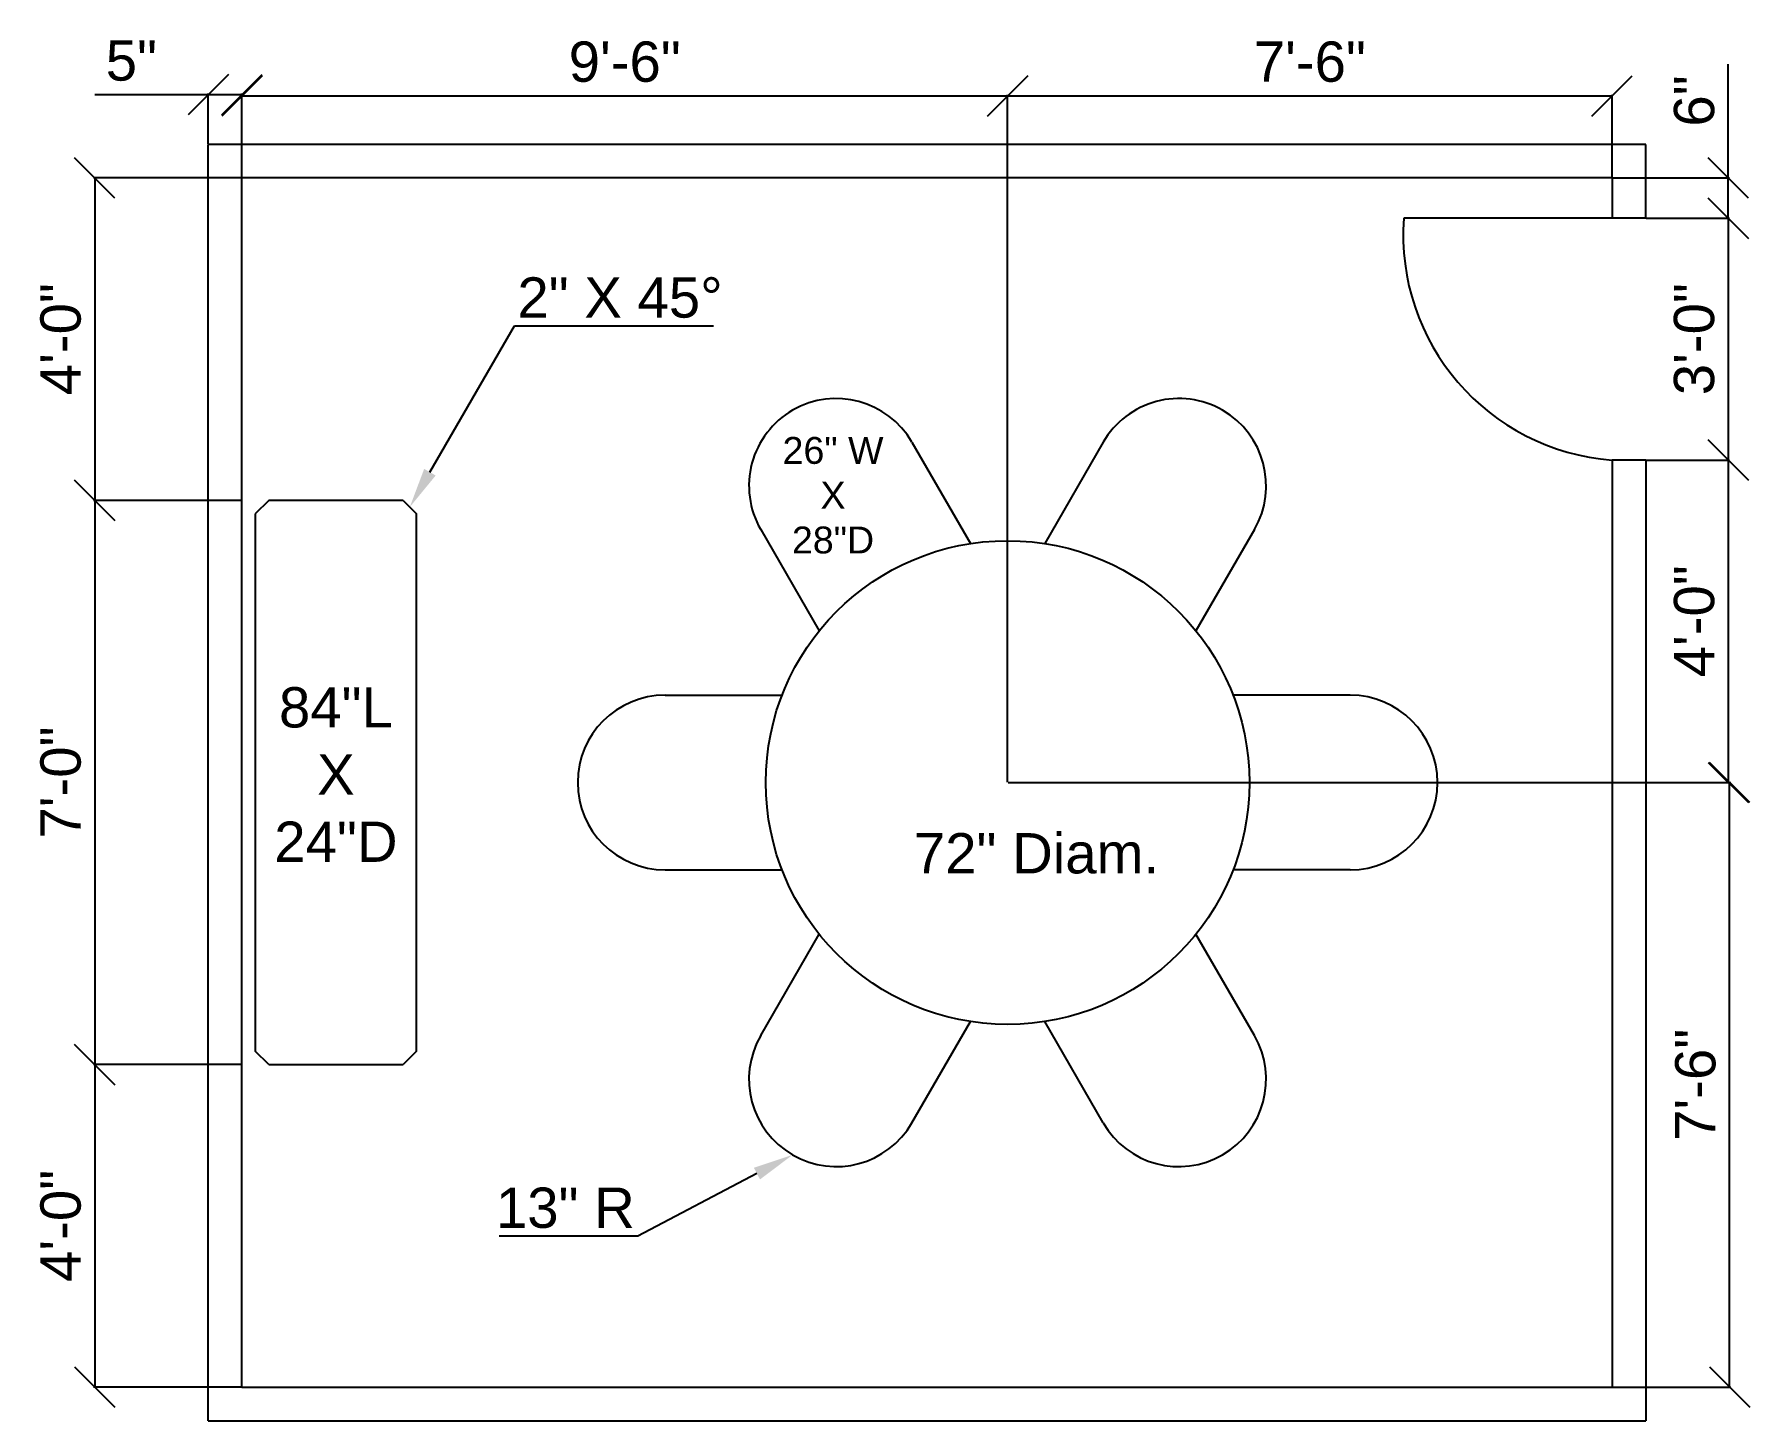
# Model space of a CAD drawing. Header units: inches. Extents: x 49 to 305, y 24 to 230.
import ezdxf
from ezdxf import colors
from ezdxf.entities.mleader import LeaderData, LeaderLine
from ezdxf.math import Vec2, Vec3

# ---------------------------------------------------------------- set-up
doc = ezdxf.new("R2010")
doc.units = ezdxf.units.IN
doc.header["$MEASUREMENT"] = 0
for name, color, linetype in [('Dim', 92, 'Continuous'), ('Door', 10, 'Continuous'), ('Furniture', 7, 'Continuous'), ('Text', 130, 'Continuous'), ('Wall', 205, 'Continuous')]:
    doc.layers.add(name, color=color, linetype=linetype)
doc.styles.get("Standard").update_dxf_attribs({"font": 'arial.ttf'})
doc.dimstyles.get("Standard").update_dxf_attribs({"dimtxt": 6, "dimasz": 6, "dimexe": 0.18, "dimexo": 0.0625, "dimgap": 2, "dimtad": 1, "dimdec": 4, "dimzin": 3, "dimdsep": 46, "dimlunit": 4, "dimtxsty": 'Standard', "dimblk": 'OBLIQUE', "dimcen": 0.09, "dimadec": 0, "dimazin": 0, "dimtfac": 1, "dimtdec": 4, "dimtofl": 0, "dimtmove": 0, "dimatfit": 3, "dimfxl": 1, "dimtolj": 1, "dimtzin": 0, "dimarcsym": 0})

# ---------------------------------------------------------------- blocks, each defined once
blk = doc.blocks.new('_Oblique')
at = {"color": 0, "linetype": 'ByBlock', "lineweight": -2}
blk.add_line((-0.5, -0.5), (0.5, 0.5), dxfattribs=at)
blk = doc.blocks.new('*D3')
at = {"layer": 'Defpoints', "color": 0, "transparency": 16777216}
for p in [(194.2, 221), (80.2, 208.79), (194.2, 118.79)]:
    blk.add_point(p, dxfattribs=at)
at = {"layer": 'Dim', "color": 0, "lineweight": -2, "transparency": 16777216}
for p, q in [((80.2, 208.85), (80.2, 221.18)), ((80.2, 221), (194.2, 221)), ((194.2, 118.85), (194.2, 221.18))]:
    blk.add_line(p, q, dxfattribs=at)
at = {"layer": 'Dim', "color": 0, "lineweight": -2, "transparency": 16777216, "xscale": 6, "yscale": 6, "zscale": 6, "rotation": 180}
blk.add_blockref('_Oblique', (80.2, 221), dxfattribs=at)
at = {"layer": 'Dim', "color": 0, "lineweight": -2, "transparency": 16777216, "xscale": 6, "yscale": 6, "zscale": 6}
blk.add_blockref('_Oblique', (194.2, 221), dxfattribs=at)
at = {"layer": 'Dim', "color": 0, "transparency": 16777216, "insert": (137.2, 226.06), "char_height": 6, "attachment_point": 5}
blk.add_mtext('\\A1;9\'-6"', dxfattribs=at)
blk = doc.blocks.new('*D4')
at = {"layer": 'Defpoints', "color": 0, "transparency": 16777216}
for p in [(75.2, 221.18), (75.2, 213.79), (80.2, 208.79)]:
    blk.add_point(p, dxfattribs=at)
at = {"layer": 'Dim', "color": 0, "lineweight": -2, "transparency": 16777216}
for p, q in [((75.2, 221.18), (58.3, 221.18)), ((75.2, 213.85), (75.2, 221.36)), ((80.2, 221.18), (75.2, 221.18)), ((80.2, 208.85), (80.2, 221.36))]:
    blk.add_line(p, q, dxfattribs=at)
at = {"layer": 'Dim', "color": 0, "lineweight": -2, "transparency": 16777216, "xscale": 6, "yscale": 6, "zscale": 6, "rotation": 180}
blk.add_blockref('_Oblique', (75.2, 221.18), dxfattribs=at)
at = {"layer": 'Dim', "color": 0, "lineweight": -2, "transparency": 16777216, "xscale": 6, "yscale": 6, "zscale": 6}
blk.add_blockref('_Oblique', (80.2, 221.18), dxfattribs=at)
at = {"layer": 'Dim', "color": 0, "transparency": 16777216, "insert": (63.75, 226.23), "char_height": 6, "attachment_point": 5}
blk.add_mtext('\\A1;5"', dxfattribs=at)
blk = doc.blocks.new('*D5')
at = {"layer": 'Defpoints', "color": 0, "transparency": 16777216}
for p in [(284.2, 221), (284.2, 208.79), (194.2, 118.79)]:
    blk.add_point(p, dxfattribs=at)
at = {"layer": 'Dim', "color": 0, "lineweight": -2, "transparency": 16777216}
for p, q in [((194.2, 118.85), (194.2, 221.18)), ((194.2, 221), (284.2, 221)), ((284.2, 208.85), (284.2, 221.18))]:
    blk.add_line(p, q, dxfattribs=at)
at = {"layer": 'Dim', "color": 0, "lineweight": -2, "transparency": 16777216, "xscale": 6, "yscale": 6, "zscale": 6, "rotation": 180}
blk.add_blockref('_Oblique', (194.2, 221), dxfattribs=at)
at = {"layer": 'Dim', "color": 0, "lineweight": -2, "transparency": 16777216, "xscale": 6, "yscale": 6, "zscale": 6}
blk.add_blockref('_Oblique', (284.2, 221), dxfattribs=at)
at = {"layer": 'Dim', "color": 0, "transparency": 16777216, "insert": (239.2, 226.06), "char_height": 6, "attachment_point": 5}
blk.add_mtext('\\A1;7\'-6"', dxfattribs=at)
blk = doc.blocks.new('*D7')
at = {"layer": 'Defpoints', "color": 0, "transparency": 16777216}
for p in [(289.2, 202.79), (289.2, 166.79), (301.5, 166.79)]:
    blk.add_point(p, dxfattribs=at)
at = {"layer": 'Dim', "color": 0, "lineweight": -2, "transparency": 16777216}
for p, q in [((289.26, 202.79), (301.68, 202.79)), ((301.5, 202.79), (301.5, 166.79)), ((289.26, 166.79), (301.68, 166.79))]:
    blk.add_line(p, q, dxfattribs=at)
at = {"layer": 'Dim', "color": 0, "lineweight": -2, "transparency": 16777216, "xscale": 6, "yscale": 6, "zscale": 6}
for p, rotation in [((301.5, 202.79), 90), ((301.5, 166.79), 270)]:
    blk.add_blockref('_Oblique', p, dxfattribs=dict(at, rotation=rotation))
at = {"layer": 'Dim', "color": 0, "transparency": 16777216, "insert": (296.43, 184.79), "char_height": 6, "attachment_point": 5, "rotation": 90}
blk.add_mtext('\\A1;3\'-0"', dxfattribs=at)
blk = doc.blocks.new('*D9')
at = {"layer": 'Defpoints', "color": 0, "transparency": 16777216}
for p in [(289.2, 166.79), (194.2, 118.79), (301.5, 118.79)]:
    blk.add_point(p, dxfattribs=at)
at = {"layer": 'Dim', "color": 0, "lineweight": -2, "transparency": 16777216}
for p, q in [((289.26, 166.79), (301.68, 166.79)), ((301.5, 166.79), (301.5, 118.79)), ((194.26, 118.79), (301.68, 118.79))]:
    blk.add_line(p, q, dxfattribs=at)
at = {"layer": 'Dim', "color": 0, "lineweight": -2, "transparency": 16777216, "xscale": 6, "yscale": 6, "zscale": 6}
for p, rotation in [((301.5, 166.79), 90), ((301.5, 118.79), 270)]:
    blk.add_blockref('_Oblique', p, dxfattribs=dict(at, rotation=rotation))
at = {"layer": 'Dim', "color": 0, "transparency": 16777216, "insert": (296.44, 142.79), "char_height": 6, "attachment_point": 5, "rotation": 90}
blk.add_mtext('\\A1;4\'-0"', dxfattribs=at)
blk = doc.blocks.new('*D10')
at = {"layer": 'Defpoints', "color": 0, "transparency": 16777216}
for p in [(194.2, 118.79), (301.68, 118.79), (284.2, 28.79)]:
    blk.add_point(p, dxfattribs=at)
at = {"layer": 'Dim', "color": 0, "lineweight": -2, "transparency": 16777216}
for p, q in [((194.26, 118.79), (301.86, 118.79)), ((301.68, 28.79), (301.68, 118.79)), ((284.26, 28.79), (301.86, 28.79))]:
    blk.add_line(p, q, dxfattribs=at)
at = {"layer": 'Dim', "color": 0, "lineweight": -2, "transparency": 16777216, "xscale": 6, "yscale": 6, "zscale": 6}
for p, rotation in [((301.68, 118.79), 90), ((301.68, 28.79), 270)]:
    blk.add_blockref('_Oblique', p, dxfattribs=dict(at, rotation=rotation))
at = {"layer": 'Dim', "color": 0, "transparency": 16777216, "insert": (296.62, 73.79), "char_height": 6, "attachment_point": 5, "rotation": 90}
blk.add_mtext('\\A1;7\'-6"', dxfattribs=at)
blk = doc.blocks.new('*D11')
at = {"layer": 'Defpoints', "color": 0, "transparency": 16777216}
for p in [(80.2, 208.79), (58.3, 160.79), (80.2, 160.79)]:
    blk.add_point(p, dxfattribs=at)
at = {"layer": 'Dim', "color": 0, "lineweight": -2, "transparency": 16777216}
for p, q in [((80.13, 208.79), (58.12, 208.79)), ((58.3, 208.79), (58.3, 160.79)), ((80.13, 160.79), (58.12, 160.79))]:
    blk.add_line(p, q, dxfattribs=at)
at = {"layer": 'Dim', "color": 0, "lineweight": -2, "transparency": 16777216, "xscale": 6, "yscale": 6, "zscale": 6}
for p, rotation in [((58.3, 208.79), 90), ((58.3, 160.79), 270)]:
    blk.add_blockref('_Oblique', p, dxfattribs=dict(at, rotation=rotation))
at = {"layer": 'Dim', "color": 0, "transparency": 16777216, "insert": (53.24, 184.79), "char_height": 6, "attachment_point": 5, "rotation": 90}
blk.add_mtext('\\A1;4\'-0"', dxfattribs=at)
blk = doc.blocks.new('*D12')
at = {"layer": 'Defpoints', "color": 0, "transparency": 16777216}
for p in [(80.2, 160.79), (58.3, 76.79), (80.2, 76.79)]:
    blk.add_point(p, dxfattribs=at)
at = {"layer": 'Dim', "color": 0, "lineweight": -2, "transparency": 16777216}
for p, q in [((80.13, 160.79), (58.12, 160.79)), ((58.3, 160.79), (58.3, 76.79)), ((80.13, 76.79), (58.12, 76.79))]:
    blk.add_line(p, q, dxfattribs=at)
at = {"layer": 'Dim', "color": 0, "lineweight": -2, "transparency": 16777216, "xscale": 6, "yscale": 6, "zscale": 6}
for p, rotation in [((58.3, 160.79), 90), ((58.3, 76.79), 270)]:
    blk.add_blockref('_Oblique', p, dxfattribs=dict(at, rotation=rotation))
at = {"layer": 'Dim', "color": 0, "transparency": 16777216, "insert": (53.24, 118.79), "char_height": 6, "attachment_point": 5, "rotation": 90}
blk.add_mtext('\\A1;7\'-0"', dxfattribs=at)
blk = doc.blocks.new('*D13')
at = {"layer": 'Defpoints', "color": 0, "transparency": 16777216}
for p in [(80.2, 76.79), (58.3, 28.79), (80.2, 28.79)]:
    blk.add_point(p, dxfattribs=at)
at = {"layer": 'Dim', "color": 0, "lineweight": -2, "transparency": 16777216}
for p, q in [((80.13, 76.79), (58.12, 76.79)), ((58.3, 76.79), (58.3, 28.79)), ((80.13, 28.79), (58.12, 28.79))]:
    blk.add_line(p, q, dxfattribs=at)
at = {"layer": 'Dim', "color": 0, "lineweight": -2, "transparency": 16777216, "xscale": 6, "yscale": 6, "zscale": 6}
for p, rotation in [((58.3, 76.79), 90), ((58.3, 28.79), 270)]:
    blk.add_blockref('_Oblique', p, dxfattribs=dict(at, rotation=rotation))
at = {"layer": 'Dim', "color": 0, "transparency": 16777216, "insert": (53.24, 52.79), "char_height": 6, "attachment_point": 5, "rotation": 90}
blk.add_mtext('\\A1;4\'-0"', dxfattribs=at)
blk = doc.blocks.new('*D14')
at = {"layer": 'Defpoints', "color": 0, "transparency": 16777216}
for p in [(284.2, 208.79), (301.5, 208.79), (289.2, 202.79)]:
    blk.add_point(p, dxfattribs=at)
at = {"layer": 'Dim', "color": 0, "lineweight": -2, "transparency": 16777216}
for p, q in [((301.5, 208.79), (301.5, 225.72)), ((284.26, 208.79), (301.68, 208.79)), ((301.5, 202.79), (301.5, 208.79)), ((289.26, 202.79), (301.68, 202.79))]:
    blk.add_line(p, q, dxfattribs=at)
at = {"layer": 'Dim', "color": 0, "lineweight": -2, "transparency": 16777216, "xscale": 6, "yscale": 6, "zscale": 6}
for p, rotation in [((301.5, 208.79), 90), ((301.5, 202.79), 270)]:
    blk.add_blockref('_Oblique', p, dxfattribs=dict(at, rotation=rotation))
at = {"layer": 'Dim', "color": 0, "transparency": 16777216, "insert": (296.44, 220.25), "char_height": 6, "attachment_point": 5, "rotation": 90}
blk.add_mtext('\\A1;6"', dxfattribs=at)

msp = doc.modelspace()

# ---------------------------------------------------------------- linework, layer by layer
at = {"layer": 'Door'}
for p, q in [((289.19547, 202.78677), (253.19547, 202.78677)), ((289.19547, 166.78677), (284.19547, 166.78677))]:
    msp.add_line(p, q, dxfattribs=at)
msp.add_arc((286.69547, 200.28677), 33.59315, 175.7321067, 265.7321067, dxfattribs=at)
at = {"layer": 'Furniture'}
for p, q in [((179.9538, 169.45406), (188.66839, 154.35995)), ((208.43714, 169.45406), (199.72255, 154.35995)), ((84.19547, 160.78677), (82.19547, 158.78677)), ((82.19547, 158.78677), (82.19547, 78.78677)), ((104.19547, 160.78677), (84.19547, 160.78677)), ((104.19547, 160.78677), (106.19547, 158.78677)), ((106.19547, 78.78677), (106.19547, 158.78677)), ((157.43714, 156.45406), (166.15173, 141.35995)), ((230.9538, 156.45406), (222.23921, 141.35995)), ((143.19547, 131.78677), (160.62465, 131.78677)), ((245.19547, 131.78677), (227.76629, 131.78677)), ((258.19547, 118.78677), (258.19547, 118.78677)), ((143.19547, 105.78677), (160.62465, 105.78677)), ((245.19547, 105.78677), (227.76629, 105.78677)), ((157.43714, 81.11947), (166.15173, 96.21358)), ((230.9538, 81.11947), (222.23921, 96.21358)), ((179.9538, 68.11947), (188.66839, 83.21358)), ((208.43714, 68.11947), (199.72255, 83.21358)), ((84.19547, 76.78677), (82.19547, 78.78677)), ((84.19547, 76.78677), (104.19547, 76.78677)), ((106.19547, 78.78677), (104.19547, 76.78677))]:
    msp.add_line(p, q, dxfattribs=at)
msp.add_circle((194.19547, 118.78677), 36, dxfattribs=at)
for centre, start, end in [((168.69547, 162.95406), 120, 210), ((168.69547, 162.95406), 30, 120), ((219.69547, 162.95406), 60, 150), ((219.69547, 162.95406), 330, 60), ((143.19547, 118.78677), 90, 180), ((245.19547, 118.78677), 0, 90), ((143.19547, 118.78677), 180, 270), ((245.19547, 118.78677), 270, 0), ((168.69547, 74.61947), 150, 240), ((219.69547, 74.61947), 300, 30), ((168.69547, 74.61947), 240, 330), ((219.69547, 74.61947), 210, 300)]:
    msp.add_arc(centre, 13, start, end, dxfattribs=at)
at = {"layer": 'Wall'}
for p, q in [((289.19547, 213.78677), (75.19547, 213.78677)), ((75.19547, 23.78677), (75.19547, 213.78677)), ((289.19547, 202.78677), (289.19547, 213.78677)), ((284.19547, 208.78677), (80.19547, 208.78677)), ((80.19547, 28.78677), (80.19547, 208.78677)), ((284.19547, 208.78677), (284.19547, 202.78677)), ((284.19547, 166.78677), (284.19547, 28.78677)), ((289.19547, 166.78677), (289.19547, 23.78677)), ((80.19547, 28.78677), (284.19547, 28.78677)), ((75.19547, 23.78677), (289.19547, 23.78677))]:
    msp.add_line(p, q, dxfattribs=at)

# ---------------------------------------------------------------- texts
at = {"layer": 'Text', "attachment_point": 1}
for s, width, insert, char_height in [('\\pxqc;26" W\\PX\\P28"D', 18.7966334, (158.81211, 170.22554), 4), ('\\pxqc;84"L\\PX\\P24"D', 11.0538476, (88.6767, 132.97887), 6), ('72" Diam.', 61.2392097, (180.24817, 111.2555), 6)]:
    msp.add_mtext_dynamic_manual_height_columns(s, width=width, gutter_width=1, heights=[0], dxfattribs=dict(at, insert=insert, char_height=char_height))

# ---------------------------------------------------------------- dimensions: what is measured, and where the dimension line sits
at = {"layer": 'Dim'}
for base, p1, p2, picture, middle in [((75.19547, 221.18), (80.19547, 208.78677), (75.19547, 213.78677), '*D4', (63.74731, 226.23116)), ((194.19547, 221), (80.19547, 208.78677), (194.19547, 118.78677), '*D3', (137.19547, 226.06344)), ((284.19547, 221), (194.19547, 118.78677), (284.19547, 208.78677), '*D5', (239.19547, 226.06344))]:
    dim = msp.add_linear_dim(base=base, p1=p1, p2=p2, dimstyle='Standard', dxfattribs=at)
    dim.commit()
    dim.dimension.update_dxf_attribs({"geometry": picture, "text_midpoint": middle})
for base, p1, p2, picture, middle in [((301.5, 208.78677), (289.19547, 202.78677), (284.19547, 208.78677), '*D14', (296.43656, 220.25129)), ((58.29915, 160.78677), (80.19547, 208.78677), (80.19547, 160.78677), '*D11', (53.23571, 184.78677)), ((301.5, 166.78677), (289.19547, 202.78677), (289.19547, 166.78677), '*D7', (296.43452, 184.78677)), ((301.5, 118.78677), (289.19547, 166.78677), (194.19547, 118.78677), '*D9', (296.43656, 142.78677)), ((58.29915, 76.78677), (80.19547, 160.78677), (80.19547, 76.78677), '*D12', (53.23571, 118.78677)), ((301.68, 118.78677), (284.19547, 28.78677), (194.19547, 118.78677), '*D10', (296.61656, 73.78677)), ((58.29915, 28.78677), (80.19547, 76.78677), (80.19547, 28.78677), '*D13', (53.23571, 52.78677))]:
    dim = msp.add_linear_dim(base=base, p1=p1, p2=p2, angle=90, dimstyle='Standard', dxfattribs=at)
    dim.commit()
    dim.dimension.update_dxf_attribs({"geometry": picture, "text_midpoint": middle})

# ---------------------------------------------------------------- leaders
ml = msp.add_multileader_mtext('Standard', dxfattribs=at)
ml.set_content('2" X 45%%D', color=256)
ml.set_leader_properties()
ml.build(insert=Vec2(0, 0))
ml.multileader.update_dxf_attribs({"text_left_attachment_type": 5, "text_right_attachment_type": 5, "dogleg_length": 0.36, "arrow_head_size": 6})
ctx = ml.context
ctx.base_point, ctx.char_height, ctx.arrow_head_size, ctx.landing_gap_size, ctx.plane_origin = Vec3(121.13178, 186.76573), 6, 6, 0.09, Vec3(105.19547, 159.78677)
ctx.left_attachment, ctx.right_attachment = 5, 5
notes = []
notes.append((ctx, [(0, (1, 1, 0), (120.77178, 186.76573), (1, 0), 0.36, [(0, [(105.19547, 159.78677)], 0, [])])]))
ctx.mtext.insert, ctx.mtext.flow_direction = Vec3(121.22178, 193.99029), 5
ml = msp.add_multileader_mtext('Standard', dxfattribs=at)
ml.set_content('13" R', color=256)
ml.set_leader_properties()
ml.build(insert=Vec2(0, 0))
ml.multileader.update_dxf_attribs({"text_left_attachment_type": 5, "text_right_attachment_type": 5, "dogleg_length": 0.36, "arrow_head_size": 6})
ctx = ml.context
ctx.base_point, ctx.char_height, ctx.arrow_head_size, ctx.landing_gap_size, ctx.plane_origin = Vec3(118.95194, 51.26605), 6, 6, 0.09, Vec3(162.19547, 63.36114)
ctx.left_attachment, ctx.right_attachment, ctx.text_align_type = 5, 5, 2
notes.append((ctx, [(0, (1, 1, 0), (139.1536, 51.26605), (-1, 0), 0.36, [(0, [(162.19547, 63.36114)], 0, [])])]))
ctx.mtext.insert, ctx.mtext.alignment, ctx.mtext.flow_direction = Vec3(138.7036, 58.4906), 3, 5
for ctx, leaders in notes:
    for number, flags, end, landing, length, lines in leaders:
        leader = LeaderData()
        leader.index, (leader.has_last_leader_line, leader.has_dogleg_vector, leader.attachment_direction) = number, flags
        leader.last_leader_point, leader.dogleg_vector, leader.dogleg_length = Vec3(end), Vec3(landing), length
        for number, points, colour, breaks in lines:
            line = LeaderLine()
            line.index, line.vertices, line.color, line.breaks = number, Vec3.list(points), colors.encode_raw_color(colour), breaks
            leader.lines.append(line)
        ctx.leaders.append(leader)

doc.saveas('drawing.dxf')
